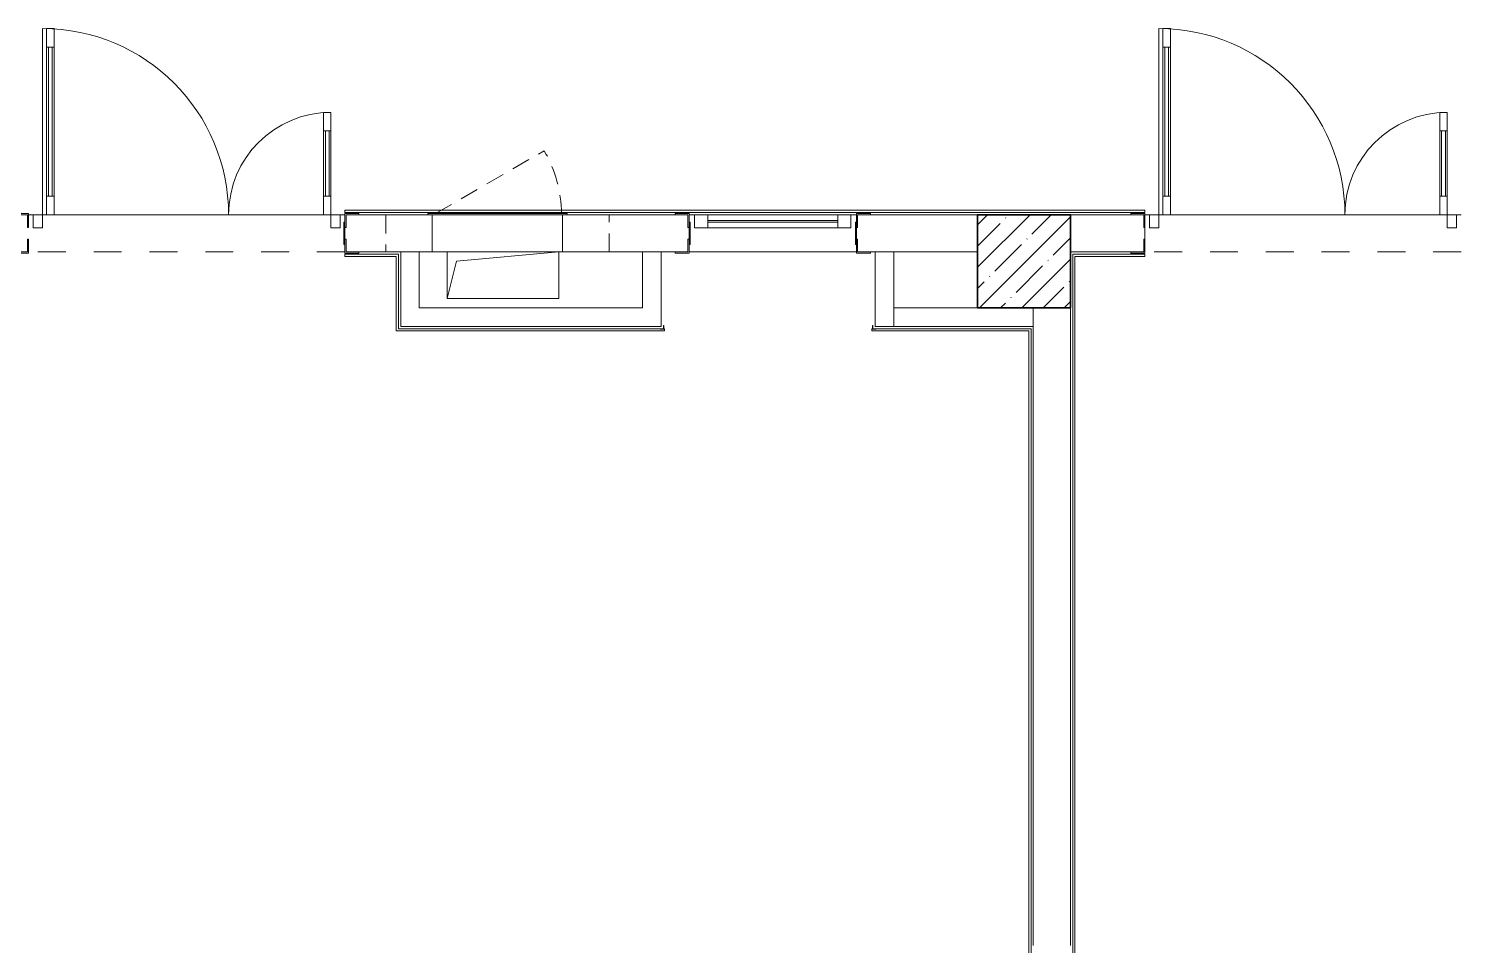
# Model space of a CAD drawing. Header units: millimetres. Extents: x 5993 to 95364, y 94667 to 143522.
# Drawn here: x 44315 to 44940, y 118922 to 119322 of the extents above; entities that cross this region are included whole.
import ezdxf

# ---------------------------------------------------------------- set-up
doc = ezdxf.new("R2010")
doc.units = ezdxf.units.MM
doc.linetypes.add('200_ШТРИХ_ш1п0_6_', pattern=[160, 100, -60])
doc.linetypes.add('Штрих короткий', pattern=[300, 150, -150])
for name, color, linetype, lineweight in [('0-2', 7, 'Continuous', 9), ('Двери', 7, 'Continuous', 9), ('Каркас_Импост', 7, 'Continuous', 13), ('Каркас_Импост-1', 7, 'Continuous', 9), ('Несущие колонны', 7, 'Continuous', 9), ('Несущие колонны-1', 7, 'Continuous', 35), ('Обобщенные модели', 7, 'Continuous', 9), ('Окна', 7, 'Continuous', 9), ('Остекление-1', 7, 'Continuous', 9), ('Открывание в плане-2', 7, '200_ШТРИХ_ш1п0_6_', 9), ('Перекрытия', 7, 'Continuous', 9), ('Перемычка-1', 7, 'Штрих короткий', 9), ('Перемычка_Пунктирные линии-1', 7, '200_ШТРИХ_ш1п0_6_', 9), ('Стены', 7, 'Continuous', 9), ('Стены-1', 7, 'Continuous', 13), ('Элементы узлов', 7, 'Continuous', 9)]:
    doc.layers.add(name, color=color, linetype=linetype, lineweight=lineweight)

# ---------------------------------------------------------------- blocks, each defined once
blk = doc.blocks.new('BSC_Колонна _Прямоугольная - 500х500-V7-АИ2_01_План напольных покрытий и плинтусов 1го этажа _Часть 1_')
at = {"layer": 'Несущие колонны'}
h = blk.add_hatch(dxfattribs=at)
h.set_pattern_fill('FP_14', color=256, style=0, pattern_type=2)
h.set_pattern_definition([(45, (-38300, -64750), (-114.04925, 114.04925), []), (45, (-38185.95, -64750), (-114.04925, 114.04925), [201.613, -40.323, 3.353, -36.97])])
h.paths.add_polyline_path([(-250, -250), (250, -250), (250, 250), (-250, 250)], flags=0)
at = {"layer": 'Несущие колонны-1'}
for p, q in [((250, 250), (-250, 250)), ((-250, 250), (-250, -250)), ((250, -250), (250, 250)), ((-250, -250), (250, -250))]:
    blk.add_line(p, q, dxfattribs=at)
blk = doc.blocks.new('Проем_Дверь_Прямоугольный - 1700х2400h_дверные проемы-28051683-АИ2_01_План напольных покрытий и плинтусов 1го этажа _Часть 1_')
at = {"layer": 'Перемычка-1'}
for p, q in [((850, 100), (-850, 100)), ((850, -100), (-850, -100))]:
    blk.add_line(p, q, dxfattribs=at)
blk = doc.blocks.new('120_Окно_СКБ_1Ст - 120_Окно_СКБ_1Ст_классы 900x800_E30-27915984-АИ2_01_План напольных покрытий и плинтусов 1го этажа _Часть 1_')
at = {"layer": 'Каркас_Импост'}
for p, q in [((-420, 30), (-420, 100)), ((-420, 100), (-350, 100)), ((-350, 100), (-350, 30)), ((350, 30), (350, 100)), ((350, 100), (420, 100)), ((420, 100), (420, 30)), ((-350, 30), (-420, 30)), ((420, 30), (350, 30))]:
    blk.add_line(p, q, dxfattribs=at)
at = {"layer": 'Каркас_Импост-1'}
for p, q in [((420, 100), (-420, 100)), ((-420, 30), (420, 30))]:
    blk.add_line(p, q, dxfattribs=at)
at = {"layer": 'Остекление-1'}
for p, q in [((350, 70), (-350, 70)), ((350, 60), (-350, 60))]:
    blk.add_line(p, q, dxfattribs=at)
blk = doc.blocks.new('Фахверк_СКБ_Уголок - 200_4010-27904266-АИ2_01_План напольных покрытий и плинтусов 1го этажа _Часть 1_')
at = {"layer": 'Обобщенные модели'}
for p, q in [((125, 156), (50, 156)), ((50, 156), (50, 150)), ((125, 81), (125, 156)), ((50, 150), (119, 150)), ((119, 150), (119, 81)), ((119, 81), (125, 81)), ((125, 19), (119, 19)), ((119, 19), (119, -50)), ((125, -56), (125, 19)), ((119, -50), (50, -50)), ((50, -50), (50, -56)), ((50, -56), (125, -56))]:
    blk.add_line(p, q, dxfattribs=at)
blk = doc.blocks.new('Дверь_Витражная_СКБ_2Ст2 - ДВВ_ДАО_СОШ_Классы-26508392-АИ2_01_План напольных покрытий и плинтусов 1го этажа _Часть 1_')
at = {"layer": 'Двери'}
for p, q in [((-775, 1035), (-775, 35)), ((775, 585), (775, 35))]:
    blk.add_line(p, q, dxfattribs=at)
for centre, radius, start, end in [((-775, 35), 1000, 360, 90), ((775, 35), 550, 90, 180)]:
    blk.add_arc(centre, radius, start, end, dxfattribs=at)
at = {"layer": 'Элементы узлов'}
for p, q in [((-753, 1035), (-713, 1035)), ((-753, 1035), (-753, 35)), ((-713, 1035), (-753, 1035)), ((-753, 1035), (-753, 35)), ((-713, 1035), (-713, 35)), ((-713, 35), (-713, 1035)), ((-753, 935), (-713, 935)), ((-743, 935), (-743, 135)), ((-723, 935), (-723, 135)), ((775, 585), (735, 585)), ((735, 585), (735, 35)), ((775, 585), (735, 585)), ((735, 585), (735, 35)), ((775, 585), (775, 35)), ((775, 35), (775, 585)), ((775, 485), (735, 485)), ((745, 485), (745, 135)), ((765, 485), (765, 135)), ((-753, 135), (-713, 135)), ((775, 135), (735, 135)), ((-825, 35), (-825, -35)), ((-775, 35), (-825, 35)), ((-775, 35), (-825, 35)), ((-825, 35), (-825, -35)), ((-775, -35), (-775, 35)), ((-775, -35), (-775, 35)), ((-713, 35), (-753, 35)), ((-753, 35), (-713, 35)), ((735, 35), (775, 35)), ((735, 35), (775, 35)), ((775, -35), (775, 35)), ((775, 35), (825, 35)), ((775, 35), (775, -35)), ((825, 35), (775, 35)), ((825, 35), (825, -35)), ((825, -35), (825, 35)), ((-825, -35), (-775, -35)), ((-825, -35), (-775, -35)), ((825, -35), (775, -35)), ((775, -35), (825, -35))]:
    blk.add_line(p, q, dxfattribs=at)
blk = doc.blocks.new('154_Стойка_СКБ_Уголок - СМ-2530_200-28213945-АИ2_01_План напольных покрытий и плинтусов 1го этажа _Часть 1_')
at = {"layer": 'Обобщенные модели'}
for p, q in [((125, 156), (125, 81)), ((200, 156), (125, 156)), ((200, 150), (200, 156)), ((125, 81), (131, 81)), ((131, 81), (131, 150)), ((131, 150), (200, 150)), ((131, 19), (125, 19)), ((125, 19), (125, -56)), ((131, -50), (131, 19)), ((125, -56), (200, -56)), ((200, -50), (131, -50)), ((200, -56), (200, -50))]:
    blk.add_line(p, q, dxfattribs=at)
blk = doc.blocks.new('Стойка_Влож_Полоса боковая - Полоса-28213942-АИ2_01_План напольных покрытий и плинтусов 1го этажа _Часть 1_')
at = {"layer": 'Обобщенные модели'}
for p, q in [((-5, 60), (0, 60)), ((-5, -60), (-5, 60)), ((0, 31), (0, -31)), ((0, -60), (-5, -60))]:
    blk.add_line(p, q, dxfattribs=at)
blk = doc.blocks.new('AR_Отверстие Ниша - Лючок-32404452-АИ2_01_План напольных покрытий и плинтусов 1го этажа _Часть 1_')
at = {"layer": 'Окна'}
for p, q in [((-350, 100), (350, 100)), ((-350, -100), (-350, 100)), ((350, 100), (350, -100)), ((350, -100), (-350, -100))]:
    blk.add_line(p, q, dxfattribs=at)
blk = doc.blocks.new('Л_Общий_Лючок - Лючок-29741595-АИ2_01_План напольных покрытий и плинтусов 1го этажа _Часть 1_')
at = {"layer": 'Окна'}
for p, q in [((-24, 0), (-24, -6)), ((0, 0), (-24, 0)), ((724, 0), (700, 0)), ((724, 0), (724, -6)), ((-24, -6), (724, -6))]:
    blk.add_line(p, q, dxfattribs=at)
at = {"layer": 'Открывание в плане-2'}
blk.add_line((683.6, -6), (98.2, -344), dxfattribs=at)
blk.add_arc((694, 0), 688, 180.5011, 210, dxfattribs=at)
blk = doc.blocks.new('АР_Перемычка1 - АР_Перемычка 2-29791414-АИ2_01_План напольных покрытий и плинтусов 1го этажа _Часть 1_')
at = {"layer": 'Перемычка_Пунктирные линии-1'}
for p, q in [((-250, 100), (0, 100)), ((-250, 100), (-250, -100)), ((700, 100), (950, 100)), ((950, -100), (950, 100)), ((-250, -100), (0, -100)), ((700, -100), (950, -100))]:
    blk.add_line(p, q, dxfattribs=at)
blk = doc.blocks.new('AR_Отверстие прямоугольное _в плите_ - AR_Отверстие прямоугольное _в плите_-30459255-АИ2_01_План напольных покрытий и плинтусов 1го этажа _Часть 1_')
at = {"layer": 'Обобщенные модели'}
for p, q in [((-300, 125), (-300, -125)), ((-250, 75), (300, 125)), ((300, -125), (300, 125)), ((-300, -125), (-250, 75)), ((-300, -125), (300, -125))]:
    blk.add_line(p, q, dxfattribs=at)

msp = doc.modelspace()

# ---------------------------------------------------------------- linework, layer by layer
at = {"layer": 'Обобщенные модели'}
for p, q in [((44592.38, 119191.27), (44590.91, 119191.27)), ((44590.91, 119191.27), (44590.91, 119191.1)), ((44590.91, 119191.1), (44592.54, 119191.1)), ((44592.38, 119192.73), (44592.38, 119191.27)), ((44592.54, 119192.73), (44592.38, 119192.73)), ((44592.54, 119191.1), (44592.54, 119192.73)), ((44684.02, 119192.73), (44683.86, 119192.73)), ((44683.86, 119192.73), (44683.86, 119191.11)), ((44683.86, 119191.11), (44685.49, 119191.11)), ((44684.02, 119191.27), (44684.02, 119192.73)), ((44685.49, 119191.27), (44684.02, 119191.27)), ((44685.49, 119191.11), (44685.49, 119191.27))]:
    msp.add_line(p, q, dxfattribs=at)
at = {"layer": 'Перекрытия'}
for p, q in [((44453.02, 119241.08), (44314.65, 119241.08)), ((44941.4, 119241.08), (44803.03, 119241.08))]:
    msp.add_line(p, q, dxfattribs=at)
at = {"layer": 'Стены'}
for p, q in [((44453.02, 119243.03), (44803.03, 119243.03)), ((44453.02, 119242.06), (44453.02, 119243.03)), ((44803.03, 119242.06), (44453.02, 119242.06)), ((44803.03, 119242.06), (44803.03, 119243.03)), ((44453.02, 119223.82), (44476.47, 119223.82)), ((44453.02, 119223.82), (44453.02, 119222.85)), ((44475.49, 119222.85), (44453.02, 119222.85)), ((44475.49, 119190.29), (44475.49, 119222.85)), ((44476.47, 119223.82), (44476.47, 119191.27)), ((44771.44, 119223.82), (44803.03, 119223.82)), ((44771.44, 118630.61), (44771.44, 119223.82)), ((44803.03, 119222.85), (44772.42, 119222.85)), ((44772.42, 119222.85), (44772.42, 118631.59)), ((44803.03, 119223.82), (44803.03, 119222.85)), ((44592.86, 119190.29), (44475.49, 119190.29)), ((44476.47, 119191.27), (44590.91, 119191.27)), ((44592.54, 119191.27), (44592.86, 119191.27)), ((44592.86, 119191.27), (44592.86, 119190.29)), ((44683.54, 119191.27), (44683.86, 119191.27)), ((44683.54, 119191.27), (44683.54, 119190.29)), ((44752.23, 119190.29), (44683.54, 119190.29)), ((44685.49, 119191.27), (44753.21, 119191.27)), ((44752.23, 118632.57), (44752.23, 119190.29)), ((44753.21, 119191.27), (44753.21, 118632.57))]:
    msp.add_line(p, q, dxfattribs=at)
at = {"layer": 'Стены-1'}
for p, q in [((44489.33, 119241.08), (44459.13, 119241.08)), ((44597.5, 119241.08), (44550.21, 119241.08)), ((44606.05, 119241.08), (44603.61, 119241.08)), ((44676.86, 119241.08), (44674.42, 119241.08)), ((44729.77, 119241.08), (44682.97, 119241.08)), ((44796.92, 119241.08), (44770.47, 119241.08)), ((44803.03, 119230.42), (44803.03, 119235.46)), ((44459.13, 119224.8), (44491.28, 119224.8)), ((44485.58, 119224.8), (44477.44, 119224.8)), ((44477.44, 119224.8), (44477.44, 119192.24)), ((44485.58, 119200.38), (44485.58, 119224.8)), ((44548.26, 119224.8), (44597.5, 119224.8)), ((44591.4, 119224.8), (44583.26, 119224.8)), ((44583.26, 119224.8), (44583.26, 119200.38)), ((44591.4, 119192.24), (44591.4, 119224.8)), ((44603.61, 119224.8), (44676.86, 119224.8)), ((44682.97, 119224.8), (44729.77, 119224.8)), ((44693.14, 119224.8), (44685, 119224.8)), ((44685, 119224.8), (44685, 119192.24)), ((44693.14, 119192.24), (44693.14, 119224.8)), ((44770.47, 119224.8), (44796.92, 119224.8)), ((44583.26, 119200.38), (44485.58, 119200.38)), ((44729.77, 119200.38), (44693.14, 119200.38)), ((44693.14, 119200.38), (44693.14, 119192.24)), ((44754.19, 119200.38), (44754.19, 118921.6)), ((44754.19, 119192.24), (44754.19, 119200.38)), ((44770.47, 118921.6), (44770.47, 119200.38)), ((44477.44, 119192.24), (44485.58, 119192.24)), ((44485.58, 119192.24), (44583.26, 119192.24)), ((44583.26, 119192.24), (44591.4, 119192.24)), ((44685, 119192.24), (44693.14, 119192.24)), ((44693.14, 119192.24), (44754.19, 119192.24))]:
    msp.add_line(p, q, dxfattribs=at)

# ---------------------------------------------------------------- block references
at = {"layer": '0-2', "xscale": 0.08139549610658335, "yscale": 0.08139549610658335, "zscale": 0.08139549610658335}
for name, p in [('Дверь_Витражная_СКБ_2Ст2 - ДВВ_ДАО_СОШ_Классы-26508392-АИ2_01_План напольных покрытий и плинтусов 1го этажа _Часть 1_', (44383.84, 119238.23)), ('Дверь_Витражная_СКБ_2Ст2 - ДВВ_ДАО_СОШ_Классы-26508392-АИ2_01_План напольных покрытий и плинтусов 1го этажа _Часть 1_', (44872.21, 119238.23)), ('Фахверк_СКБ_Уголок - 200_4010-27904266-АИ2_01_План напольных покрытий и плинтусов 1го этажа _Часть 1_', (44304.48, 119228.87)), ('Проем_Дверь_Прямоугольный - 1700х2400h_дверные проемы-28051683-АИ2_01_План напольных покрытий и плинтусов 1го этажа _Часть 1_', (44383.84, 119232.94)), ('Стойка_Влож_Полоса боковая - Полоса-28213942-АИ2_01_План напольных покрытий и плинтусов 1го этажа _Часть 1_', (44453.02, 119232.94)), ('154_Стойка_СКБ_Уголок - СМ-2530_200-28213945-АИ2_01_План напольных покрытий и плинтусов 1го этажа _Часть 1_', (44442.85, 119228.87)), ('АР_Перемычка1 - АР_Перемычка 2-29791414-АИ2_01_План напольных покрытий и плинтусов 1го этажа _Часть 1_', (44491.28, 119232.94)), ('AR_Отверстие Ниша - Лючок-32404452-АИ2_01_План напольных покрытий и плинтусов 1го этажа _Часть 1_', (44519.77, 119232.94)), ('120_Окно_СКБ_1Ст - 120_Окно_СКБ_1Ст_классы 900x800_E30-27915984-АИ2_01_План напольных покрытий и плинтусов 1го этажа _Часть 1_', (44640.23, 119232.94)), ('Стойка_Влож_Полоса боковая - Полоса-28213942-АИ2_01_План напольных покрытий и плинтусов 1го этажа _Часть 1_', (44676.86, 119232.94)), ('154_Стойка_СКБ_Уголок - СМ-2530_200-28213945-АИ2_01_План напольных покрытий и плинтусов 1го этажа _Часть 1_', (44666.69, 119228.87)), ('BSC_Колонна _Прямоугольная - 500х500-V7-АИ2_01_План напольных покрытий и плинтусов 1го этажа _Часть 1_', (44750.12, 119220.73)), ('Фахверк_СКБ_Уголок - 200_4010-27904266-АИ2_01_План напольных покрытий и плинтусов 1го этажа _Часть 1_', (44792.85, 119228.87)), ('Проем_Дверь_Прямоугольный - 1700х2400h_дверные проемы-28051683-АИ2_01_План напольных покрытий и плинтусов 1го этажа _Часть 1_', (44872.21, 119232.94)), ('AR_Отверстие прямоугольное _в плите_ - AR_Отверстие прямоугольное _в плите_-30459255-АИ2_01_План напольных покрытий и плинтусов 1го этажа _Часть 1_', (44522.21, 119214.63))]:
    msp.add_blockref(name, p, dxfattribs=at)
at = {"layer": '0-2', "xscale": 0.08139549610658335, "yscale": 0.08139549610658335, "zscale": 0.08139549610658335, "rotation": 180}
for name, p in [('Л_Общий_Лючок - Лючок-29741595-АИ2_01_План напольных покрытий и плинтусов 1го этажа _Часть 1_', (44548.26, 119241.08)), ('154_Стойка_СКБ_Уголок - СМ-2530_200-28213945-АИ2_01_План напольных покрытий и плинтусов 1го этажа _Часть 1_', (44613.78, 119237.01)), ('Стойка_Влож_Полоса боковая - Полоса-28213942-АИ2_01_План напольных покрытий и плинтусов 1го этажа _Часть 1_', (44603.61, 119232.94))]:
    msp.add_blockref(name, p, dxfattribs=at)

doc.saveas('drawing.dxf')
